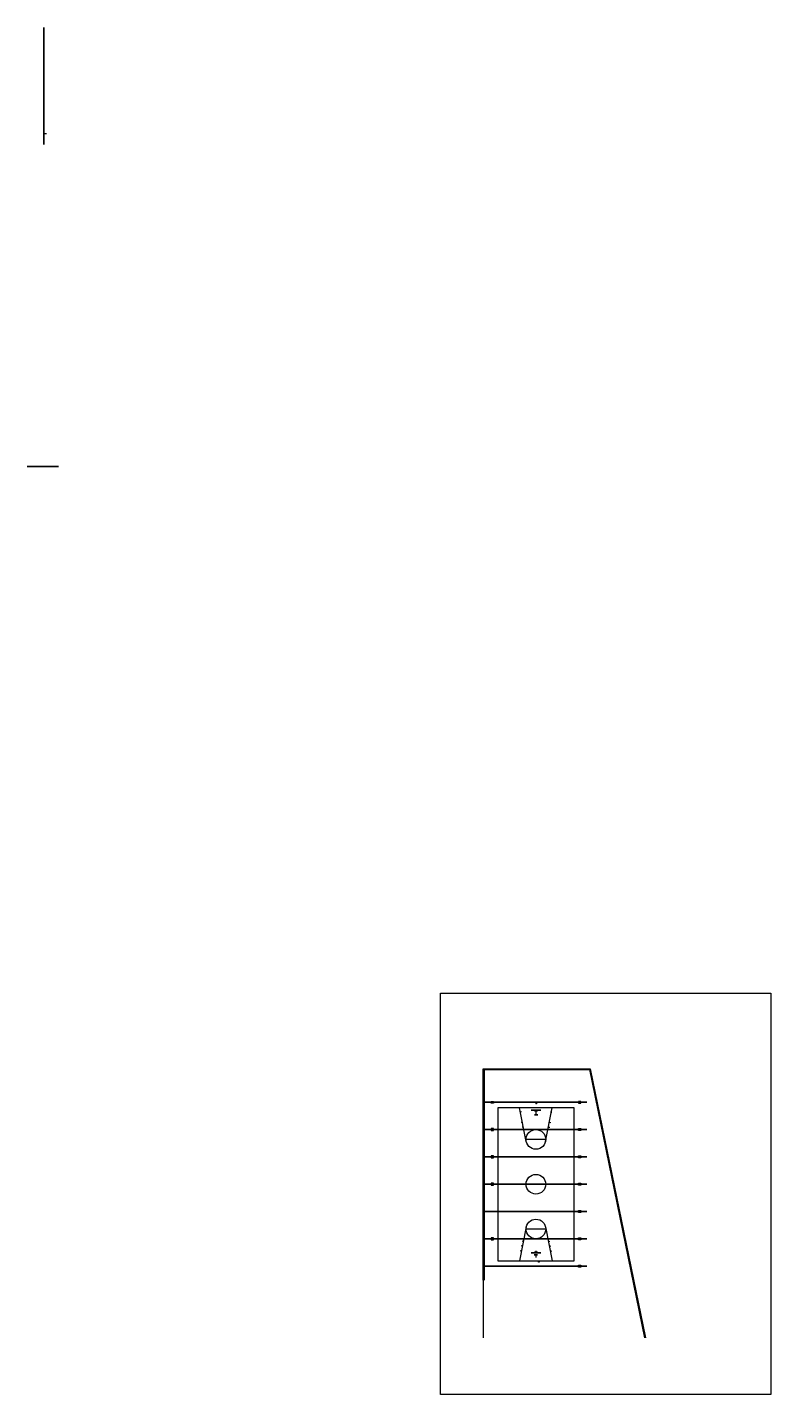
# Model space of a CAD drawing. Header units: inches. Extents: x -1369 to 1198, y -366 to 1398.
# Drawn here: x 663.3 to 799.5, y -366 to -115.7 of the extents above; entities that cross this region are included whole.
import ezdxf

# ---------------------------------------------------------------- set-up
doc = ezdxf.new("R2010")
doc.units = ezdxf.units.IN
doc.header["$MEASUREMENT"] = 0
doc.linetypes.add('HIDDEN', pattern=[0.375, 0.25, -0.125])
doc.layers.add('FIGURE', color=8, linetype='Continuous')
doc.layers.add('wall', color=7, linetype='Continuous')
doc.styles.add('ATTR', font='romans.shx', dxfattribs={"width": 0.8, "height": 1.735066})

# ---------------------------------------------------------------- blocks, each defined once
blk = doc.blocks.new('truss')
at = {"elevation": 44.02}
for points in [[(6.92, 8.28), (-0.28, 6.1), (-1.78, 6.1), (-1.78, 6.55), (7.57, 9.1), (16.92, 6.55), (16.92, 6.1), (15.42, 6.1), (8.22, 8.28), (6.92, 8.28)], [(7.57, 8.28), (6.92, 8.92), (6.92, 8.28), (6.26, 8.74), (6.26, 8.09), (5.61, 8.56), (5.61, 7.89), (4.95, 8.39), (4.95, 7.69), (4.3, 8.21), (4.3, 7.49), (3.65, 8.03), (3.65, 7.29), (2.99, 7.85), (2.99, 7.09), (2.34, 7.67), (2.34, 6.89), (1.68, 7.49), (1.68, 6.7), (1.03, 7.32), (1.03, 6.5), (0.38, 7.14), (0.38, 6.3), (-0.28, 6.96), (-0.28, 6.1), (-1.28, 6.69), (-1.28, 6.1), (-1.78, 6.55)], [(7.57, 8.28), (8.22, 8.92), (8.22, 8.28), (8.88, 8.74), (8.88, 8.09), (9.53, 8.56), (9.53, 7.89), (10.19, 8.39), (10.19, 7.69), (10.84, 8.21), (10.84, 7.49), (11.49, 8.03), (11.49, 7.29), (12.15, 7.85), (12.15, 7.09), (12.8, 7.67), (12.8, 6.89), (13.46, 7.49), (13.46, 6.7), (14.11, 7.32), (14.11, 6.5), (14.76, 7.14), (14.76, 6.3), (15.42, 6.96), (15.42, 6.1), (16.42, 6.69), (16.42, 6.1), (16.92, 6.55)], [(-0.58, 0.5), (-1.28, 6.1), (-0.28, 6.1), (-0.28, 0.5)], [(-0.28, 6.1), (-1.17, 5.4), (-0.28, 5.4), (-1.08, 4.7), (-0.28, 4.7), (-0.99, 4), (-0.28, 4), (-0.9, 3.29), (-0.28, 3.29), (-0.81, 2.6), (-0.28, 2.6), (-0.72, 1.9), (-0.28, 1.9), (-0.63, 1.2), (-0.28, 1.2), (-0.54, 0.5)], [(15.72, 0.5), (16.42, 6.1), (15.42, 6.1), (15.42, 0.5)], [(15.42, 6.1), (16.31, 5.4), (15.42, 5.4), (16.22, 4.7), (15.42, 4.7), (16.13, 4), (15.42, 4), (16.04, 3.29), (15.42, 3.29), (15.95, 2.6), (15.42, 2.6), (15.86, 1.9), (15.42, 1.9), (15.77, 1.2), (15.42, 1.2), (15.68, 0.5)]]:
    blk.add_lwpolyline(points, dxfattribs=at)
at = {"color": 7, "elevation": 44.02}
for points in [[(-0.54, 0.5), (-1.25, 6.07), (-0.31, 6.07), (-0.31, 0.5)], [(15.68, 0.5), (16.39, 6.07), (15.44, 6.07), (15.44, 0.5)]]:
    blk.add_lwpolyline(points, dxfattribs=at)
blk = doc.blocks.new('W1')
at = {"color": 0, "linetype": 'Continuous'}
for p, q in [((29.9, -144.83), (29.88, -144.89)), ((29.88, -144.89), (29.89, -144.95)), ((29.89, -144.95), (29.95, -144.97)), ((29.93, -144.78), (29.9, -144.83)), ((29.95, -144.69), (29.93, -144.74)), ((29.93, -144.74), (29.93, -144.78)), ((29.96, -144.63), (29.95, -144.69)), ((29.95, -144.97), (30.01, -144.99)), ((30.01, -144.6), (29.96, -144.63)), ((30.02, -144.99), (30, -145.1)), ((30, -145.1), (30, -145.24)), ((30.02, -144.57), (30.01, -144.6)), ((30.01, -144.6), (30.08, -144.58)), ((30.03, -144.51), (30.02, -144.57)), ((30.05, -144.47), (30.03, -144.51)), ((30.06, -144.38), (30.05, -144.42)), ((30.05, -144.42), (30.05, -144.47)), ((30.1, -144.36), (30.06, -144.38)), ((30.06, -144.97), (30.08, -144.97)), ((30.08, -144.58), (30.11, -144.58)), ((30.08, -144.97), (30.13, -144.95)), ((30.1, -144.89), (30.09, -144.91)), ((30.17, -144.35), (30.1, -144.36)), ((30.13, -144.87), (30.1, -144.89)), ((30.11, -144.58), (30.17, -144.59)), ((30.12, -144.59), (30.16, -144.62)), ((30.17, -144.89), (30.13, -144.87)), ((30.13, -144.95), (30.17, -144.92)), ((30.16, -144.62), (30.18, -144.65)), ((30.22, -144.35), (30.17, -144.35)), ((30.17, -144.59), (30.18, -144.57)), ((30.17, -144.92), (30.17, -144.89)), ((30.23, -144.4), (30.18, -144.42)), ((30.18, -144.42), (30.18, -144.53)), ((30.18, -144.53), (30.18, -144.56)), ((30.18, -144.56), (30.23, -144.55)), ((30.18, -144.57), (30.18, -144.56)), ((30.18, -144.65), (30.19, -144.7)), ((30.19, -144.7), (30.19, -144.73)), ((30.19, -144.96), (30.22, -144.97)), ((30.21, -144.55), (30.2, -144.6)), ((30.2, -144.6), (30.24, -144.61)), ((30.24, -144.39), (30.22, -144.35)), ((30.22, -144.97), (30.25, -144.97)), ((30.23, -144.55), (30.26, -144.53)), ((30.24, -144.41), (30.24, -144.39)), ((30.25, -144.44), (30.24, -144.41)), ((30.24, -144.61), (30.27, -144.63)), ((30.27, -144.46), (30.25, -144.44)), ((30.26, -144.47), (30.27, -144.46)), ((30.26, -144.53), (30.26, -144.47)), ((30.27, -144.63), (30.3, -144.65)), ((30.3, -144.65), (30.31, -144.7)), ((30.3, -145.14), (30.33, -145.32)), ((30.31, -144.7), (30.31, -144.76)), ((30.31, -144.76), (30.32, -144.78)), ((30, -145.24), (30.03, -145.51)), ((30.03, -145.51), (30.04, -145.73)), ((30.04, -145.73), (30.05, -145.91)), ((30.05, -145.91), (30.14, -145.93)), ((30.13, -145.98), (30.12, -145.94)), ((30.18, -145.98), (30.13, -145.98)), ((30.14, -145.93), (30.22, -145.92)), ((30.16, -145.21), (30.17, -145.32)), ((30.16, -145.32), (30.16, -145.21)), ((30.17, -145.48), (30.16, -145.32)), ((30.17, -145.32), (30.18, -145.43)), ((30.2, -145.72), (30.17, -145.48)), ((30.18, -145.43), (30.18, -145.52)), ((30.21, -145.96), (30.18, -145.98)), ((30.22, -145.92), (30.2, -145.72)), ((30.2, -145.93), (30.21, -145.96)), ((30.24, -145.87), (30.22, -145.87)), ((30.26, -145.85), (30.24, -145.87)), ((30.27, -145.74), (30.26, -145.85)), ((30.28, -145.6), (30.27, -145.74)), ((30.31, -145.47), (30.28, -145.6)), ((30.33, -145.36), (30.31, -145.47)), ((30.33, -145.32), (30.33, -145.36))]:
    blk.add_line(p, q, dxfattribs=at)
for points in [[(30, -144.9), (30.08, -144.71), (30.27, -144.75), (30.17, -145.02), (29.96, -145), (29.97, -144.97)], [(30.09, -144.91), (30.04, -144.91), (29.99, -144.9), (29.96, -144.89)], [(30.19, -144.95), (30.15, -145.12), (30.08, -145.12), (30.04, -145.15), (30, -145.15), (29.97, -145.15), (29.96, -145.13), (29.97, -145.1), (29.98, -145.07), (29.99, -145)], [(29.97, -144.89), (29.97, -144.87), (29.97, -144.86), (29.99, -144.84), (30, -144.81), (30, -144.8), (30.03, -144.76)], [(30.06, -144.91), (30.07, -144.98), (30.06, -145), (30.01, -144.99)], [(30.22, -144.6), (30.24, -144.71), (30.25, -144.75), (30.25, -144.97), (30.27, -145.14), (30.3, -145.14), (30.32, -145.12), (30.32, -145.09), (30.31, -145.06), (30.3, -145.02), (30.3, -144.96), (30.3, -144.93), (30.31, -144.78), (30.29, -144.72)], [(30.32, -144.78), (30.34, -144.85), (30.35, -144.89), (30.38, -144.93), (30.41, -144.97), (30.44, -145), (30.41, -145.02), (30.41, -145.05), (30.37, -145.05), (30.36, -145.02), (30.35, -145.02), (30.33, -145), (30.31, -144.98), (30.3, -144.96)], [(30.44, -145), (30.45, -145.01), (30.49, -145.02), (30.5, -145.05), (30.49, -145.04), (30.48, -145.03), (30.48, -145.03), (30.5, -145.05), (30.5, -145.06), (30.52, -145.08), (30.46, -145.08), (30.44, -145.05), (30.43, -145.04), (30.41, -145.03)]]:
    blk.add_lwpolyline(points)
blk = doc.blocks.new('People 7 Woman Walking Away')
for p, q in [((-6.1, 6.2), (-4.2, 9.2)), ((-4.2, 1.4), (-6.1, 4.8)), ((-5.7, 6.8), (-3.6, 5)), ((-3.1, 39.7), (-3.3, 44.1)), ((-1.1, 0.9), (-3.2, 0.9)), ((-3, 45.1), (-0.1, 48.6)), ((-1.3, 0.9), (-2.8, 4)), ((0.8, 39.9), (-0.5, 37.3)), ((1.3, 51), (0.3, 49.2)), ((1.4, 53), (0.5, 51.8)), ((1.5, 18.8), (1.6, 21.5)), ((1.7, 53.5), (2.3, 58.6)), ((2.1, 5.7), (2, 3.7)), ((5.3, 48.5), (3.6, 46.8)), ((3.7, 2.4), (5.1, 2.9)), ((5.3, 3), (7.5, 3.2)), ((7.9, 32.9), (7.5, 33.3)), ((9.6, 53.3), (12.3, 52.4)), ((10.2, 46.1), (10.6, 36.6)), ((11.1, 34.1), (11.9, 31.3)), ((12.8, 30.7), (12.9, 28.7)), ((13.8, 46.2), (13.2, 51.2)), ((13.4, 31), (15, 32.9)), ((13.7, 38.7), (13.9, 45.4)), ((15.1, 33.7), (14.1, 36.2))]:
    blk.add_line(p, q)
for centre, radius, start, end in [((-4.9, 5.5), 1.39, 148.1282, 209.4266), ((1.1, -16.3), 21.2, 101.466, 108.3509), ((109, -46), 126.3, 150.5509, 153.9804), ((-14.2, -4.6), 17, 40.80082, 55.44688), ((-3.3, 2), 1.09, 209.4266, 271.4258), ((-5.7, 2.6), 3.2, 26.86026, 48.56757), ((-1.9, 44.2), 1.4, 140.3568, 182.67), ((-2, 39.7), 1.16, 182.67, 311.3848), ((2.2, 5), 4.07, 155.2937, 226.0119), ((-1178.8, 844.8), 1445.4, 324.553, 325.0337), ((-7.1, 45.5), 8.89, 311.3848, 328.2016), ((5.9, 34), 7.28, 152.5623, 165.8775), ((-0.5, 35.6), 0.669, 165.8775, 238.6287), ((-1.1, 1.6), 0.69, 271.4258, 46.01191), ((5.7, 12.3), 7.76, 92.77408, 150.5509), ((1.8, 39.3), 4.98, 238.6287, 261.777), ((250.1, 71.5), 253.3, 188.3211, 191.1937), ((-2.9, 50.9), 3.64, 320.3568, 331.6536), ((0.9, 51.5), 0.58, 138.9908, 318.54), ((13.8, 28.1), 14.9, 132.807, 154.587), ((-0.3, 41.4), 0.947, 328.2016, 4.13948), ((4.8, 41.7), 4.22, 157.5563, 184.1395), ((5.8, 41.3), 5.2, 181.2101, 195.6962), ((8.2, 59.1), 20.6, 249.0476, 276.638), ((-0.6, 44), 1.69, 337.5563, 357.1086), ((1.9, 49.9), 0.867, 111.5383, 274.994), ((40, 41.9), 39, 169.4458, 177.1086), ((0.9, 33.5), 0.884, 26.89006, 81.77706), ((1.5, 50.9), 0.221, 291.5383, 138.54), ((0.7, 53.6), 1, 318.9908, 352.7336), ((35.8, 19.9), 34.2, 163.7284, 177.397), ((-6.4, 21.8), 7.94, 357.397, 357.8062), ((2.2, 34.1), 0.503, 206.8901, 315.6851), ((43.7, 7.1), 41.9, 174.5497, 181.9177), ((2, 14.8), 9.13, 268.4632, 296.6891), ((-1576.3, -498.2), 1665.4, 18.51152, 18.62803), ((2, 48.4), 0.624, 311.2695, 94.99396), ((3.2, 3.6), 1.26, 176.4305, 288.7684), ((3, 47.3), 0.848, 131.2695, 316.8126), ((8.7, 57.8), 6.4, 117.0545, 172.7336), ((3.3, 33), 1.12, 50.77058, 135.6851), ((14.6, 30.7), 12.4, 138.9795, 165.0138), ((1.2, 30), 1.77, 343.7284, 18.51152), ((19.6, 44.5), 17, 194.476, 198.446), ((5.6, 35.7), 2.43, 230.7706, 293.3394), ((12.9, 34.5), 8.42, 149.756, 186.339), ((10.3, 10.4), 6.88, 218.2149, 247.1341), ((5.4, 1.9), 1.04, 96.67241, 108.7685), ((6.2, 47.7), 1.18, 113.3359, 136.8126), ((3.6, 53.6), 5.22, 293.3359, 347.1391), ((-2.5, 22.2), 10, 325.0337, 340.8954), ((6.8, 61.4), 2.29, 78.33672, 117.0545), ((-1.2, 34), 9.84, 27.90657, 45.01188), ((32.9, 8.6), 26.9, 168.8631, 184.0751), ((6.9, 32.7), 0.838, 44.45366, 113.3394), ((-5.7, 16.2), 12.5, 348.8631, 8.80684), ((-3607.3, 1270.8), 3824.9, 340.8954, 341.1088), ((6.2, 58.3), 5.46, 22.51865, 78.33672), ((7.5, 3.7), 0.446, 276.6724, 67.1341), ((19.5, 35.6), 12, 150.9696, 165.6194), ((8.4, 33.4), 0.742, 224.4537, 311.4645), ((9.8, 52.2), 1.11, 108.5349, 167.1391), ((12, 29.4), 4.61, 100.3584, 131.4645), ((9.1, 54.1), 0.91, 288.535, 25.09605), ((11.2, 55.1), 1.33, 141.8182, 205.096), ((5.6, 59.4), 5.77, 321.8182, 3.27093), ((21.7, 37.2), 11.1, 182.9982, 196.324), ((9.4, 59.7), 1.98, 3.27093, 22.51865), ((12.7, 31.5), 0.886, 196.324, 320.4703), ((11.8, 51.1), 1.39, 7.22107, 70.35394), ((14.6, 28.8), 1.74, 183.9145, 281.3575), ((20.2, 38.6), 6.54, 178.5915, 201.1734), ((9.1, 45.6), 4.81, 358.5915, 7.22107), ((15.4, 31.4), 1.39, 171.0632, 243.0596), ((13.8, 28.5), 1.96, 333.8101, 63.05956), ((14.4, 33.4), 0.784, 320.4703, 21.17346), ((14.8, 28), 0.898, 281.3575, 333.8101)]:
    blk.add_arc(centre, radius, start, end)
at = {"style": 'ATTR', "width": 0.8, "flags": 9}
blk.add_attdef('ESTCODE', (0, 0), '', height=0.0159, dxfattribs=at)
blk = doc.blocks.new('DBF')
for points in [[(0.54, -0.72), (-0.13, 0.18)], [(-0.12, 0.16), (0.55, -0.02)], [(-0.11, 0.15), (-0.11, 0.18)]]:
    blk.add_lwpolyline(points)
at = {"color": 8}
blk.add_lwpolyline([(0.54, -0.68), (-0.1, 0.18)], dxfattribs=at)
blk = doc.blocks.new('STC')
for points in [[(1, 0), (-0.65, 0), (-0.65, 0.21)], [(0, 0.37), (0, 0), (-0.42, 0.27)], [(0.7, -5.6), (0, 0), (1, 0), (1, -5.6)], [(1, 0), (0.25, 0.43)], [(1, 0), (0.11, -0.7), (1, -0.7), (0.2, -1.4), (1, -1.4), (0.29, -2.1), (1, -2.1), (0.38, -2.81), (1, -2.81), (0.47, -3.5), (1, -3.5), (0.56, -4.2), (1, -4.2), (0.65, -4.9), (1, -4.9), (0.74, -5.6)]]:
    blk.add_lwpolyline(points)
at = {"color": 8}
for points in [[(1, 0.02), (-0.62, 0.02), (-0.62, 0.22)], [(0.98, 0), (0.98, -5.6)]]:
    blk.add_lwpolyline(points, dxfattribs=at)
blk = doc.blocks.new('BR')
at = {"color": 7, "extrusion": (0, -1, 6.12303e-17), "elevation": 1.25}
blk.add_lwpolyline([(0.31, 3.43), (0.9, 3.43), (0.9, 2.98), (0.31, 2.98)], close=True, dxfattribs=at)
at = {"extrusion": (-1, 0, 6.12303e-17), "elevation": -0.6}
blk.add_lwpolyline([(1.25, 3.82), (0.77, 3.03)], dxfattribs=at)
at = {"color": 7, "linetype": 'HIDDEN', "ltscale": 8}
blk.add_circle((0.05, 0.05), 0.05, dxfattribs=at)
at = {"linetype": 'HIDDEN', "ltscale": 8}
blk.add_circle((0.6, 0.8), 0.05, dxfattribs=at)
blk.add_circle((0.6, -0.77, 3.03), 0.0125)

msp = doc.modelspace()

# ---------------------------------------------------------------- linework, layer by layer
at = {"extrusion": (-1, 0, 6.12303e-17)}
for p, q in [((666.3369, -117.6677, 0.5), (666.3369, -117.1177, 0.5)), ((666.3369, -117.1177), (666.3369, -117.1177, 0.5)), ((666.3369, -117.6677), (666.3369, -117.6677, 0.5)), ((666.3369, -132.6497, 5.1), (666.3369, -120.1357, 5.1)), ((666.3369, -132.6497, 5.2), (666.3369, -120.1357, 5.2)), ((666.3369, -120.1357, 5.6), (666.3369, -132.6497, 5.6)), ((666.3369, -120.1357, 5.65), (666.3369, -120.1357, 5.6)), ((666.3369, -120.9208, 5.65), (666.3369, -120.9208, 5.6)), ((666.3369, -131.8646, 5.65), (666.3369, -131.8646, 5.6)), ((666.3369, -132.6497, 5.65), (666.3369, -132.6497, 5.6)), ((666.3369, -135.1177, 0.5), (666.3369, -135.6677, 0.5)), ((666.3369, -135.1677, 0.5), (666.3369, -135.6177, 0.5)), ((666.3369, -135.6677), (666.3369, -135.6677, 0.5))]:
    msp.add_line(p, q, dxfattribs=at)
at = {"color": 1, "extrusion": (-1, 0, 6.12303e-17)}
msp.add_line((666.3369, -117.6677, 0.1), (666.3369, -135.6177, 0.1), dxfattribs=at)
msp.add_line((666.3369, -135.1177), (666.8369, -135.1177))
at = {"extrusion": (0, -1, 6.12303e-17)}
msp.add_line((668.9241, -196.0889), (668.9241, -196.0889, 5.0485), dxfattribs=at)
at = {"extrusion": (-1, 0, 6.12303e-17), "elevation": -666.3369}
for points in [[(126.3927, 9.2545), (137.1249, 6.6098), (137.1136, 6.5611), (137.0654, 6.5744), (137.0011, 6.3284), (136.9525, 6.3403), (136.9424, 6.2991), (126.3927, 8.8983), (115.8434, 6.2993), (115.8332, 6.3404), (115.7843, 6.3284), (115.7199, 6.5744), (115.6714, 6.5625), (115.6605, 6.6098), (126.3927, 9.2545)], [(115.7546, 6.6335), (126.3927, 9.2545), (137.0308, 6.6335), (137.0427, 6.6821), (126.3927, 9.306), (115.7426, 6.6821), (115.7546, 6.6335)], [(117.2427, 0.5), (117.5427, 0.5)], [(120.1357, 5.6), (117.5427, 5.6), (117.5427, 6.718), (117.5427, 6.718)], [(117.5427, 6.718), (117.5427, 5.6), (135.2177, 5.6), (135.2177, 6.7241), (126.3927, 8.8983), (117.5427, 6.718)], [(120.0857, 7.092), (132.6972, 7.092)], [(120.0857, 5.85), (132.6972, 5.85)], [(120.0857, 5.85), (120.0857, 5.7), (120.1107, 5.7), (120.1107, 5.65), (120.1357, 5.65)], [(120.0857, 7.092), (120.0857, 6.942), (120.1107, 6.942), (120.1107, 6.892), (120.1357, 6.892)], [(120.1107, 6.942), (132.6972, 6.942)], [(120.1107, 5.7), (132.6972, 5.7)], [(120.1357, 5.1), (120.1357, 5.1)], [(120.1357, 6.842), (132.6247, 6.84)], [(120.1357, 6.892), (120.1357, 6.842)], [(120.1357, 5.2), (120.1357, 5.1)], [(120.1607, 5.85), (120.1607, 6.8364)], [(120.1607, 5.6), (120.1607, 5.2)], [(120.2427, 5.1), (120.2427, 0.1)], [(132.4427, 0.1), (132.4427, 1.1), (120.3427, 1.1), (120.3427, 0.1)], [(120.8708, 7.092), (120.8708, 6.942), (120.8958, 6.942), (120.8958, 6.892), (120.9208, 6.892)], [(120.8708, 5.85), (120.8708, 5.7), (120.8958, 5.7), (120.8958, 5.65), (120.9208, 5.65)], [(120.9208, 6.892), (120.9208, 6.842)], [(120.9208, 5.1), (120.9208, 5.1)], [(120.9208, 5.2), (120.9208, 5.1)], [(120.9458, 6.842), (120.9458, 5.85)], [(120.9458, 5.6), (120.9458, 5.2)], [(120.9458, 7.092), (120.9458, 7.5564)], [(121.3427, 1.1), (121.3427, 0.1)], [(124.2427, 5.1), (124.5427, 5.1)], [(128.2427, 1.1), (128.5427, 1.1)], [(128.5427, 1.1), (128.2427, 1.1)], [(131.4427, 0.1), (131.4427, 1.1)], [(131.4427, 1.1), (131.4427, 0.1)], [(131.8396, 6.842), (131.8396, 5.85)], [(131.8396, 5.6), (131.8396, 5.2)], [(131.8396, 7.092), (131.8396, 7.3039)], [(131.8396, 7.092), (131.8396, 7.5564)], [(131.9146, 7.092), (131.9146, 6.942), (131.8896, 6.942), (131.8896, 6.892), (131.8646, 6.892)], [(131.8646, 6.892), (131.8646, 6.842)], [(131.9146, 5.85), (131.9146, 5.7), (131.8896, 5.7), (131.8896, 5.65), (131.8646, 5.65)], [(131.8646, 5.1), (131.8646, 5.1)], [(131.8646, 5.2), (131.8646, 5.1)], [(132.5427, 5.1), (132.5427, 0.1)], [(132.6247, 5.85), (132.6247, 6.8364)], [(132.6247, 5.6), (132.6247, 5.2)], [(132.6997, 5.85), (132.6997, 5.7), (132.6747, 5.7), (132.6747, 5.65), (132.6497, 5.65)], [(132.6997, 7.092), (132.6997, 6.942), (132.6747, 6.942), (132.6747, 6.892), (132.6497, 6.892)], [(132.6497, 6.892), (132.6497, 6.842)], [(132.6497, 5.1), (132.6497, 5.1)], [(132.6497, 5.2), (132.6497, 5.1)], [(132.6497, 5.6), (135.2427, 5.6), (135.2427, 6.7179), (135.2427, 6.7179)], [(135.5427, 0.5), (135.2427, 0.5)]]:
    msp.add_lwpolyline(points, dxfattribs=at)
at = {"color": 1, "extrusion": (-1, 0, 6.12303e-17), "elevation": -666.3369}
for points in [[(115.7199, 6.5744), (126.3927, 9.2071), (137.0654, 6.5744)], [(115.829, 6.3394), (126.3927, 8.9421), (136.9525, 6.3403)], [(117.1177, 0.1), (116.1677, 0.1), (116.1677, 0)], [(120.1357, 6.892), (132.6747, 6.892)], [(120.1357, 5.65), (132.6497, 5.65)], [(120.4427, 1.1), (120.4427, 0.1)], [(120.4427, 0.9), (121.3427, 0.9)], [(120.4427, 0.7), (121.3427, 0.7)], [(120.4427, 0.5), (121.3427, 0.5)], [(120.4427, 0.3), (121.3427, 0.3)], [(121.0677, 1.1), (121.0677, 1.3), (121.7177, 1.3)], [(121.1427, 5.1), (121.1427, 1.3)], [(121.7177, 1.3), (121.7177, 1.1)], [(124.0677, 1.1), (124.0677, 1.3), (124.7177, 1.3), (124.7177, 1.1)], [(124.1427, 5.1), (124.1427, 1.3)], [(124.6427, 5.1), (124.6427, 1.3)], [(128.7177, 1.1), (128.7177, 1.3), (128.0677, 1.3), (128.0677, 1.1)], [(128.1427, 5.1), (128.1427, 1.3)], [(128.6427, 5.1), (128.6427, 1.3)], [(131.7177, 1.1), (131.7177, 1.3), (131.0677, 1.3)], [(131.0677, 1.3), (131.0677, 1.1)], [(131.4427, 0.9), (132.3427, 0.9)], [(131.4427, 0.7), (132.3427, 0.7)], [(131.4427, 0.5408), (132.3427, 0.5408)], [(131.4427, 0.3408), (132.3427, 0.3408)], [(131.6427, 5.1), (131.6427, 1.3)], [(132.3427, 0.1), (132.3427, 1.1)], [(135.6177, 0.1), (136.6177, 0.1), (136.6177, 0)]]:
    msp.add_lwpolyline(points, dxfattribs=at)
at = {"color": 8, "extrusion": (-1, 0, 6.12303e-17), "elevation": -666.3369}
for points in [[(117.2806, 0.5), (116.5675, 6.1)], [(120.1607, 7.0866), (120.1607, 7.363)], [(132.6247, 7.0866), (132.6247, 7.363)]]:
    msp.add_lwpolyline(points, dxfattribs=at)
at = {"color": 7, "extrusion": (-1, 0, 6.12303e-17), "elevation": -666.3369}
for points in [[(120.2427, 3), (118.3927, 3), (118.3927, 0.1)], [(121.6427, 5.1), (121.6427, 1.3)], [(131.1427, 5.1), (131.1427, 1.3)], [(132.5427, 3.1), (134.3927, 3.1), (134.3927, 0.1)]]:
    msp.add_lwpolyline(points, dxfattribs=at)
at = {"color": 4, "extrusion": (-1, 0, 6.12303e-17), "elevation": -666.3369}
msp.add_lwpolyline([(125.8266, 9.1858), (126.0207, 9.2337), (126.2089, 9.28), (126.1909, 9.3528), (126.3927, 9.4025), (126.5944, 9.3528), (126.5765, 9.28), (126.7646, 9.2337), (126.9588, 9.1858), (126.9573, 9.1797), (126.7631, 9.2276), (126.5689, 9.2754), (126.3927, 9.3189), (126.3927, 9.3189), (126.2164, 9.2754), (126.2164, 9.2754), (126.0222, 9.2276), (125.828, 9.1797), (125.8266, 9.1858)], dxfattribs=at)
at = {"extrusion": (0, -1, 6.12303e-17), "elevation": 196.0889}
for points in [[(663.4105, 5.1), (663.4105, 7.092), (663.373, 7.092), (663.373, 7.092), (663.3074, 7.092), (663.3074, 6.942), (663.3324, 6.942), (663.3324, 6.892), (663.3574, 6.892), (663.3574, 6.842), (663.373, 6.842), (663.373, 5.85), (663.3074, 5.85), (663.3074, 5.7), (663.3324, 5.7), (663.3324, 5.65), (663.3574, 5.65), (663.3574, 5.6), (663.373, 5.6), (663.373, 5.2), (663.3522, 5.2), (663.3522, 5.1), (663.4105, 5.1)], [(663.4105, 5.1), (663.4105, 6.393), (669.0479, 5.3095), (669.0389, 5.2604), (669.0143, 5.2648), (668.9784, 5.0681), (668.9534, 5.0681), (668.9534, 5.0431), (668.9284, 5.0431), (668.9284, 5.0478), (668.6427, 5.1), (663.4105, 5.1)]]:
    msp.add_lwpolyline(points, dxfattribs=at)
for points in [[(739, -292.5), (799.5, -292.5), (799.5, -366), (739, -366)], [(748.7133, -312.2969), (748.7133, -312.6469), (748.2633, -312.6469), (748.2633, -312.2969)], [(764.2633, -312.2969), (764.2633, -312.6469), (764.7133, -312.6469), (764.7133, -312.2969)], [(763.4883, -313.4719), (749.4883, -313.4719), (749.4883, -341.4719), (763.4883, -341.4719)], [(748.2633, -317.2969), (748.2633, -317.6469), (748.7133, -317.6469), (748.7133, -317.2969)], [(764.7133, -317.2969), (764.7133, -317.6469), (764.2633, -317.6469), (764.2633, -317.2969)], [(748.2633, -322.2969), (748.2633, -322.6469), (748.7133, -322.6469), (748.7133, -322.2969)], [(764.7133, -322.2969), (764.7133, -322.6469), (764.2633, -322.6469), (764.2633, -322.2969)], [(748.2633, -327.2969), (748.2633, -327.6469), (748.7133, -327.6469), (748.7133, -327.2969)], [(764.7133, -327.2969), (764.7133, -327.6469), (764.2633, -327.6469), (764.2633, -327.2969)], [(764.7133, -332.2969), (764.7133, -332.6469), (764.2633, -332.6469), (764.2633, -332.2969)], [(748.2633, -337.2969), (748.2633, -337.6469), (748.7133, -337.6469), (748.7133, -337.2969)], [(764.7133, -342.2968), (764.7133, -342.6468), (764.2633, -342.6468), (764.2633, -342.2968)]]:
    msp.add_lwpolyline(points, close=True)
for points in [[(754.7295, -319.6551), (753.4883, -313.4719)], [(753.8425, -314.2367), (753.6016, -314.2851)], [(758.247, -319.6551), (759.4883, -313.4719)], [(758.2883, -319.2719), (754.6883, -319.2719)], [(763.4883, -327.4719), (749.4883, -327.4719)], [(754.7295, -335.2887), (753.4883, -341.4719)], [(758.247, -335.2887), (759.4883, -341.4719)], [(754.1968, -337.9423), (753.9559, -337.8939)], [(758.2883, -335.6719), (754.6883, -335.6719)], [(758.7797, -337.9423), (759.0207, -337.8939)], [(753.8425, -339.7071), (753.6016, -339.6587)], [(754.0197, -338.8247), (753.7787, -338.7763)], [(758.9568, -338.8247), (759.1978, -338.7763)], [(759.134, -339.7071), (759.3749, -339.6587)], [(746.8483, -345.0218), (746.8483, -355.6019)]]:
    msp.add_lwpolyline(points)
at = {"color": 3}
for points in [[(757.3883, -313.8862), (755.5883, -313.8862), (755.5883, -313.9362), (757.3883, -313.9362), (757.3883, -313.8862)], [(759.134, -314.2367), (759.3749, -314.2851)], [(754.0197, -316.1191), (753.7787, -316.1675)], [(754.1968, -317.0015), (753.9559, -317.0499)], [(758.7797, -317.0015), (759.0207, -317.0499)], [(758.9568, -316.1191), (759.1978, -316.1675)], [(757.3883, -340.0576), (755.5883, -340.0576), (755.5883, -340.0076), (757.3883, -340.0076), (757.3883, -340.0576)]]:
    msp.add_lwpolyline(points, dxfattribs=at)
at = {"linetype": 'HIDDEN', "ltscale": 10}
msp.add_lwpolyline([(764.7133, -337.2969), (764.7133, -337.6469), (764.2633, -337.6469), (764.2633, -337.2969)], close=True, dxfattribs=at)
at = {"color": 3}
for centre in [(756.4883, -314.0862), (756.4883, -339.8576)]:
    msp.add_circle(centre, 0.15, dxfattribs=at)
for centre in [(756.4883, -319.2719), (756.4883, -327.4719), (756.4883, -335.6719)]:
    msp.add_circle(centre, 1.8)
at = {"layer": 'wall', "color": 8}
msp.add_line((746.9883, -306.4718), (746.9883, -345.0218), dxfattribs=at)
at = {"layer": 'wall'}
for points in [[(746.8483, -345.0218), (746.8483, -306.3318), (766.4024, -306.3318), (776.5437, -355.6019)], [(746.9883, -306.4718), (766.2883, -306.4718)]]:
    msp.add_lwpolyline(points, dxfattribs=at)
at = {"layer": 'wall', "color": 8}
msp.add_lwpolyline([(766.2883, -306.4718), (776.4008, -355.6019)], dxfattribs=at)

# ---------------------------------------------------------------- block references
at = {"extrusion": (-1, 0, 6.12303e-17)}
for name, p in [('STC', (116.5427, 6.1, -666.3369)), ('DBF', (134.7068, 5.4189, -666.3369))]:
    msp.add_blockref(name, p, dxfattribs=at)
at = {"extrusion": (-1, 0, 6.12303e-17), "xscale": -1}
for name, p in [('DBF', (118.0786, 5.4189, -666.3369)), ('STC', (136.2177, 6.1, -666.3369))]:
    msp.add_blockref(name, p, dxfattribs=at)
at = {"extrusion": (0, -1, 0)}
for p in [(748.9192, 0, 268.4508), (748.9192, 0, 273.4508), (748.9192, 0, 278.4508), (748.9192, 0, 283.4508), (748.9192, 0, 288.4508), (748.9192, 0, 293.4508), (748.9192, 0, 298.4508)]:
    msp.add_blockref('truss', p, dxfattribs=at)
msp.add_blockref('BR', (755.9493, -313.4992))
at = {"rotation": 179.9999999999999}
msp.add_blockref('BR', (757.0883, -341.6719), dxfattribs=at)
at = {"layer": 'FIGURE', "color": 8, "extrusion": (-1, 0, 6.12303e-17), "xscale": 0.02775087907974464, "yscale": 0.02775087907974464, "zscale": 0.02775087907974464}
msp.add_blockref('People 7 Woman Walking Away', (120.7542, 1.0778, -666.3369), dxfattribs=at)
at = {"layer": 'FIGURE', "extrusion": (-1, 0, 6.12303e-17), "xscale": -1}
msp.add_blockref('W1', (156.7358, 147.0737, -666.3369), dxfattribs=at)

doc.saveas('drawing.dxf')
